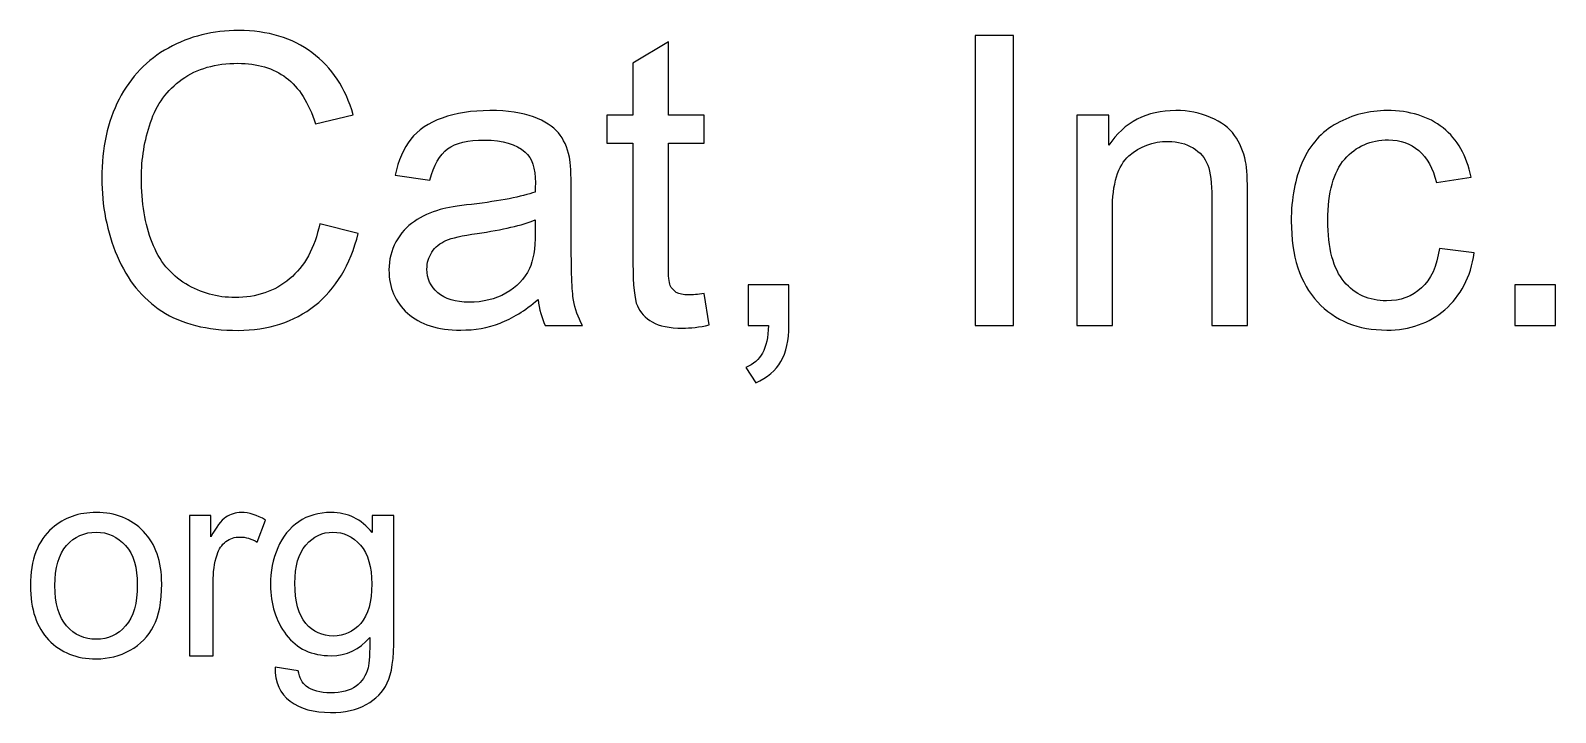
# Model space of a CAD drawing. Header units: inches. Extents: x -11.8 to 6.8, y 1.6 to 9.
# Drawn here: x 4.893 to 6.774, y 6.558 to 7.4 of the extents above; entities that cross this region are included whole.
import ezdxf

# ---------------------------------------------------------------- set-up
doc = ezdxf.new("R2010")
doc.units = ezdxf.units.IN
doc.header["$MEASUREMENT"] = 0
doc.layers.add('Layer 1', color=7, linetype='Continuous')

msp = doc.modelspace()

# ---------------------------------------------------------------- linework, layer by layer
at = {"layer": 'Layer 1', "color": 250}
for points, knots in [([(5.2497, 7.1618), (5.2497, 7.1618), (5.2971, 7.1498), (5.2971, 7.1498), (5.2971, 7.1498), (5.2872, 7.111), (5.2693, 7.0813), (5.2435, 7.0608), (5.2435, 7.0608), (5.2177, 7.0404), (5.1862, 7.0302), (5.1489, 7.0302), (5.1489, 7.0302), (5.1103, 7.0302), (5.079, 7.0381), (5.0548, 7.0537), (5.0548, 7.0537), (5.0306, 7.0695), (5.0122, 7.0922), (4.9996, 7.122), (4.9996, 7.122), (4.987, 7.1518), (4.9807, 7.1838), (4.9807, 7.218), (4.9807, 7.218), (4.9807, 7.2552), (4.9878, 7.2877), (5.002, 7.3155), (5.002, 7.3155), (5.0163, 7.3432), (5.0365, 7.3643), (5.0629, 7.3787), (5.0629, 7.3787), (5.0891, 7.3932), (5.118, 7.4003), (5.1496, 7.4003), (5.1496, 7.4003), (5.1855, 7.4003), (5.2155, 7.3912), (5.24, 7.373), (5.24, 7.373), (5.2644, 7.3547), (5.2814, 7.3292), (5.291, 7.2961), (5.291, 7.2961), (5.291, 7.2961), (5.2444, 7.2851), (5.2444, 7.2851), (5.2444, 7.2851), (5.236, 7.3112), (5.224, 7.3301), (5.2082, 7.342), (5.2082, 7.342), (5.1925, 7.3539), (5.1726, 7.3598), (5.1486, 7.3598), (5.1486, 7.3598), (5.1211, 7.3598), (5.0982, 7.3532), (5.0797, 7.3401), (5.0797, 7.3401), (5.0612, 7.3268), (5.0482, 7.3092), (5.0408, 7.2869), (5.0408, 7.2869), (5.0333, 7.2647), (5.0295, 7.2418), (5.0295, 7.2182), (5.0295, 7.2182), (5.0295, 7.1877), (5.034, 7.1612), (5.0428, 7.1385), (5.0428, 7.1385), (5.0517, 7.1158), (5.0655, 7.0988), (5.0842, 7.0876), (5.0842, 7.0876), (5.103, 7.0763), (5.1232, 7.0707), (5.145, 7.0707), (5.145, 7.0707), (5.1715, 7.0707), (5.194, 7.0784), (5.2124, 7.0937), (5.2124, 7.0937), (5.2308, 7.109), (5.2432, 7.1317), (5.2497, 7.1618)], [0, 0, 0, 0, 0.043478, 0.043478, 0.043478, 0.043478, 0.086957, 0.086957, 0.086957, 0.086957, 0.130435, 0.130435, 0.130435, 0.130435, 0.173913, 0.173913, 0.173913, 0.173913, 0.217391, 0.217391, 0.217391, 0.217391, 0.26087, 0.26087, 0.26087, 0.26087, 0.304348, 0.304348, 0.304348, 0.304348, 0.347826, 0.347826, 0.347826, 0.347826, 0.391304, 0.391304, 0.391304, 0.391304, 0.434783, 0.434783, 0.434783, 0.434783, 0.478261, 0.478261, 0.478261, 0.478261, 0.521739, 0.521739, 0.521739, 0.521739, 0.565217, 0.565217, 0.565217, 0.565217, 0.608696, 0.608696, 0.608696, 0.608696, 0.652174, 0.652174, 0.652174, 0.652174, 0.695652, 0.695652, 0.695652, 0.695652, 0.73913, 0.73913, 0.73913, 0.73913, 0.782609, 0.782609, 0.782609, 0.782609, 0.826087, 0.826087, 0.826087, 0.826087, 0.869565, 0.869565, 0.869565, 0.869565, 0.913043, 0.913043, 0.913043, 0.913043, 1, 1, 1, 1]), ([(5.7239, 7.0757), (5.7239, 7.0757), (5.7302, 7.0368), (5.7302, 7.0368), (5.7302, 7.0368), (5.7179, 7.0342), (5.7068, 7.0329), (5.697, 7.0329), (5.697, 7.0329), (5.681, 7.0329), (5.6687, 7.0354), (5.6599, 7.0405), (5.6599, 7.0405), (5.6511, 7.0455), (5.645, 7.0522), (5.6414, 7.0604), (5.6414, 7.0604), (5.6378, 7.0686), (5.636, 7.0859), (5.636, 7.1122), (5.636, 7.1122), (5.636, 7.1122), (5.636, 7.2614), (5.636, 7.2614), (5.636, 7.2614), (5.636, 7.2614), (5.6037, 7.2614), (5.6037, 7.2614), (5.6037, 7.2614), (5.6037, 7.2614), (5.6037, 7.2956), (5.6037, 7.2956), (5.6037, 7.2956), (5.6037, 7.2956), (5.636, 7.2956), (5.636, 7.2956), (5.636, 7.2956), (5.636, 7.2956), (5.636, 7.3598), (5.636, 7.3598), (5.636, 7.3598), (5.636, 7.3598), (5.6797, 7.3862), (5.6797, 7.3862), (5.6797, 7.3862), (5.6797, 7.3862), (5.6797, 7.2956), (5.6797, 7.2956), (5.6797, 7.2956), (5.6797, 7.2956), (5.7239, 7.2956), (5.7239, 7.2956), (5.7239, 7.2956), (5.7239, 7.2956), (5.7239, 7.2614), (5.7239, 7.2614), (5.7239, 7.2614), (5.7239, 7.2614), (5.6797, 7.2614), (5.6797, 7.2614), (5.6797, 7.2614), (5.6797, 7.2614), (5.6797, 7.1098), (5.6797, 7.1098), (5.6797, 7.1098), (5.6797, 7.0972), (5.6805, 7.0892), (5.682, 7.0857), (5.682, 7.0857), (5.6835, 7.0821), (5.686, 7.0792), (5.6895, 7.0771), (5.6895, 7.0771), (5.693, 7.075), (5.698, 7.0739), (5.7045, 7.0739), (5.7045, 7.0739), (5.7095, 7.0739), (5.7159, 7.0745), (5.7239, 7.0757)], [0, 0, 0, 0, 0.047619, 0.047619, 0.047619, 0.047619, 0.095238, 0.095238, 0.095238, 0.095238, 0.142857, 0.142857, 0.142857, 0.142857, 0.190476, 0.190476, 0.190476, 0.190476, 0.238095, 0.238095, 0.238095, 0.238095, 0.285714, 0.285714, 0.285714, 0.285714, 0.333333, 0.333333, 0.333333, 0.333333, 0.380952, 0.380952, 0.380952, 0.380952, 0.428571, 0.428571, 0.428571, 0.428571, 0.47619, 0.47619, 0.47619, 0.47619, 0.52381, 0.52381, 0.52381, 0.52381, 0.571429, 0.571429, 0.571429, 0.571429, 0.619048, 0.619048, 0.619048, 0.619048, 0.666667, 0.666667, 0.666667, 0.666667, 0.714286, 0.714286, 0.714286, 0.714286, 0.761905, 0.761905, 0.761905, 0.761905, 0.809524, 0.809524, 0.809524, 0.809524, 0.857143, 0.857143, 0.857143, 0.857143, 0.904762, 0.904762, 0.904762, 0.904762, 1, 1, 1, 1]), ([(6.0584, 7.0363), (6.0584, 7.0363), (6.0584, 7.3942), (6.0584, 7.3942), (6.0584, 7.3942), (6.0584, 7.3942), (6.1057, 7.3942), (6.1057, 7.3942), (6.1057, 7.3942), (6.1057, 7.3942), (6.1057, 7.0363), (6.1057, 7.0363), (6.1057, 7.0363), (6.1057, 7.0363), (6.0584, 7.0363), (6.0584, 7.0363)], [0, 0, 0, 0, 0.2, 0.2, 0.2, 0.2, 0.4, 0.4, 0.4, 0.4, 0.6, 0.6, 0.6, 0.6, 1, 1, 1, 1]), ([(5.519, 7.0683), (5.5027, 7.0545), (5.487, 7.0447), (5.472, 7.039), (5.472, 7.039), (5.457, 7.0333), (5.4408, 7.0305), (5.4235, 7.0305), (5.4235, 7.0305), (5.395, 7.0305), (5.3732, 7.0374), (5.3579, 7.0513), (5.3579, 7.0513), (5.3426, 7.0652), (5.335, 7.0831), (5.335, 7.1047), (5.335, 7.1047), (5.335, 7.1174), (5.3378, 7.129), (5.3436, 7.1395), (5.3436, 7.1395), (5.3494, 7.15), (5.357, 7.1584), (5.3663, 7.1647), (5.3663, 7.1647), (5.3757, 7.1711), (5.3862, 7.1759), (5.398, 7.1792), (5.398, 7.1792), (5.4065, 7.1814), (5.4195, 7.1837), (5.437, 7.1857), (5.437, 7.1857), (5.4725, 7.19), (5.4986, 7.195), (5.5154, 7.2009), (5.5154, 7.2009), (5.5155, 7.2069), (5.5156, 7.2107), (5.5156, 7.2123), (5.5156, 7.2123), (5.5156, 7.2302), (5.5115, 7.2429), (5.5031, 7.2502), (5.5031, 7.2502), (5.492, 7.2602), (5.4752, 7.2651), (5.4531, 7.2651), (5.4531, 7.2651), (5.4325, 7.2651), (5.4172, 7.2615), (5.4073, 7.2542), (5.4073, 7.2542), (5.3975, 7.247), (5.3902, 7.2342), (5.3855, 7.2157), (5.3855, 7.2157), (5.3855, 7.2157), (5.3425, 7.2217), (5.3425, 7.2217), (5.3425, 7.2217), (5.3465, 7.24), (5.3529, 7.2549), (5.3618, 7.2662), (5.3618, 7.2662), (5.3707, 7.2775), (5.3837, 7.2862), (5.4006, 7.2923), (5.4006, 7.2923), (5.4175, 7.2984), (5.4371, 7.3015), (5.4595, 7.3015), (5.4595, 7.3015), (5.4816, 7.3015), (5.4995, 7.2988), (5.5134, 7.2937), (5.5134, 7.2937), (5.5272, 7.2884), (5.5374, 7.2819), (5.544, 7.274), (5.544, 7.274), (5.5505, 7.2661), (5.555, 7.2562), (5.5576, 7.2441), (5.5576, 7.2441), (5.559, 7.2366), (5.5598, 7.2231), (5.5598, 7.2036), (5.5598, 7.2036), (5.5598, 7.2036), (5.5598, 7.145), (5.5598, 7.145), (5.5598, 7.145), (5.5598, 7.1041), (5.5607, 7.0782), (5.5626, 7.0675), (5.5626, 7.0675), (5.5645, 7.0567), (5.5682, 7.0462), (5.5737, 7.0363), (5.5737, 7.0363), (5.5737, 7.0363), (5.5278, 7.0363), (5.5278, 7.0363), (5.5278, 7.0363), (5.5233, 7.0454), (5.5203, 7.0561), (5.519, 7.0683)], [0, 0, 0, 0, 0.035714, 0.035714, 0.035714, 0.035714, 0.071429, 0.071429, 0.071429, 0.071429, 0.107143, 0.107143, 0.107143, 0.107143, 0.142857, 0.142857, 0.142857, 0.142857, 0.178571, 0.178571, 0.178571, 0.178571, 0.214286, 0.214286, 0.214286, 0.214286, 0.25, 0.25, 0.25, 0.25, 0.285714, 0.285714, 0.285714, 0.285714, 0.321429, 0.321429, 0.321429, 0.321429, 0.357143, 0.357143, 0.357143, 0.357143, 0.392857, 0.392857, 0.392857, 0.392857, 0.428571, 0.428571, 0.428571, 0.428571, 0.464286, 0.464286, 0.464286, 0.464286, 0.5, 0.5, 0.5, 0.5, 0.535714, 0.535714, 0.535714, 0.535714, 0.571429, 0.571429, 0.571429, 0.571429, 0.607143, 0.607143, 0.607143, 0.607143, 0.642857, 0.642857, 0.642857, 0.642857, 0.678571, 0.678571, 0.678571, 0.678571, 0.714286, 0.714286, 0.714286, 0.714286, 0.75, 0.75, 0.75, 0.75, 0.785714, 0.785714, 0.785714, 0.785714, 0.821429, 0.821429, 0.821429, 0.821429, 0.857143, 0.857143, 0.857143, 0.857143, 0.892857, 0.892857, 0.892857, 0.892857, 0.928571, 0.928571, 0.928571, 0.928571, 1, 1, 1, 1]), ([(6.1836, 7.0363), (6.1836, 7.0363), (6.1836, 7.2956), (6.1836, 7.2956), (6.1836, 7.2956), (6.1836, 7.2956), (6.2231, 7.2956), (6.2231, 7.2956), (6.2231, 7.2956), (6.2231, 7.2956), (6.2231, 7.2587), (6.2231, 7.2587), (6.2231, 7.2587), (6.2422, 7.2872), (6.2697, 7.3015), (6.3056, 7.3015), (6.3056, 7.3015), (6.3213, 7.3015), (6.3356, 7.2987), (6.3487, 7.2931), (6.3487, 7.2931), (6.3619, 7.2874), (6.3716, 7.2801), (6.3781, 7.2709), (6.3781, 7.2709), (6.3847, 7.2618), (6.3892, 7.251), (6.3919, 7.2385), (6.3919, 7.2385), (6.3935, 7.2303), (6.3943, 7.2161), (6.3943, 7.1957), (6.3943, 7.1957), (6.3943, 7.1957), (6.3943, 7.0363), (6.3943, 7.0363), (6.3943, 7.0363), (6.3943, 7.0363), (6.3503, 7.0363), (6.3503, 7.0363), (6.3503, 7.0363), (6.3503, 7.0363), (6.3503, 7.1941), (6.3503, 7.1941), (6.3503, 7.1941), (6.3503, 7.2119), (6.3486, 7.2253), (6.3452, 7.2342), (6.3452, 7.2342), (6.3418, 7.2431), (6.3357, 7.2502), (6.327, 7.2554), (6.327, 7.2554), (6.3183, 7.2607), (6.3081, 7.2634), (6.2964, 7.2634), (6.2964, 7.2634), (6.2776, 7.2634), (6.2615, 7.2574), (6.2479, 7.2456), (6.2479, 7.2456), (6.2343, 7.2337), (6.2275, 7.2112), (6.2275, 7.1779), (6.2275, 7.1779), (6.2275, 7.1779), (6.2275, 7.0363), (6.2275, 7.0363), (6.2275, 7.0363), (6.2275, 7.0363), (6.1836, 7.0363), (6.1836, 7.0363)], [0, 0, 0, 0, 0.052632, 0.052632, 0.052632, 0.052632, 0.105263, 0.105263, 0.105263, 0.105263, 0.157895, 0.157895, 0.157895, 0.157895, 0.210526, 0.210526, 0.210526, 0.210526, 0.263158, 0.263158, 0.263158, 0.263158, 0.315789, 0.315789, 0.315789, 0.315789, 0.368421, 0.368421, 0.368421, 0.368421, 0.421053, 0.421053, 0.421053, 0.421053, 0.473684, 0.473684, 0.473684, 0.473684, 0.526316, 0.526316, 0.526316, 0.526316, 0.578947, 0.578947, 0.578947, 0.578947, 0.631579, 0.631579, 0.631579, 0.631579, 0.684211, 0.684211, 0.684211, 0.684211, 0.736842, 0.736842, 0.736842, 0.736842, 0.789474, 0.789474, 0.789474, 0.789474, 0.842105, 0.842105, 0.842105, 0.842105, 0.894737, 0.894737, 0.894737, 0.894737, 1, 1, 1, 1]), ([(6.6309, 7.1313), (6.6309, 7.1313), (6.674, 7.1257), (6.674, 7.1257), (6.674, 7.1257), (6.6694, 7.0959), (6.6573, 7.0726), (6.6378, 7.0557), (6.6378, 7.0557), (6.6184, 7.0389), (6.5945, 7.0305), (6.5661, 7.0305), (6.5661, 7.0305), (6.5307, 7.0305), (6.5021, 7.0421), (6.4806, 7.0652), (6.4806, 7.0652), (6.459, 7.0884), (6.4482, 7.1217), (6.4482, 7.165), (6.4482, 7.165), (6.4482, 7.193), (6.4529, 7.2175), (6.4621, 7.2385), (6.4621, 7.2385), (6.4715, 7.2595), (6.4855, 7.2752), (6.5045, 7.2857), (6.5045, 7.2857), (6.5235, 7.2962), (6.5441, 7.3015), (6.5664, 7.3015), (6.5664, 7.3015), (6.5945, 7.3015), (6.6176, 7.2943), (6.6355, 7.2801), (6.6355, 7.2801), (6.6534, 7.2658), (6.6649, 7.2457), (6.67, 7.2194), (6.67, 7.2194), (6.67, 7.2194), (6.6272, 7.2128), (6.6272, 7.2128), (6.6272, 7.2128), (6.6231, 7.2302), (6.616, 7.2433), (6.6056, 7.2522), (6.6056, 7.2522), (6.5953, 7.2609), (6.5828, 7.2653), (6.5681, 7.2653), (6.5681, 7.2653), (6.546, 7.2653), (6.528, 7.2574), (6.5141, 7.2415), (6.5141, 7.2415), (6.5003, 7.2257), (6.4934, 7.2006), (6.4934, 7.1662), (6.4934, 7.1662), (6.4934, 7.1314), (6.5, 7.1061), (6.5135, 7.0902), (6.5135, 7.0902), (6.5268, 7.0745), (6.5442, 7.0666), (6.5657, 7.0666), (6.5657, 7.0666), (6.583, 7.0666), (6.5973, 7.0719), (6.6089, 7.0825), (6.6089, 7.0825), (6.6205, 7.0931), (6.6278, 7.1093), (6.6309, 7.1313)], [0, 0, 0, 0, 0.05, 0.05, 0.05, 0.05, 0.1, 0.1, 0.1, 0.1, 0.15, 0.15, 0.15, 0.15, 0.2, 0.2, 0.2, 0.2, 0.25, 0.25, 0.25, 0.25, 0.3, 0.3, 0.3, 0.3, 0.35, 0.35, 0.35, 0.35, 0.4, 0.4, 0.4, 0.4, 0.45, 0.45, 0.45, 0.45, 0.5, 0.5, 0.5, 0.5, 0.55, 0.55, 0.55, 0.55, 0.6, 0.6, 0.6, 0.6, 0.65, 0.65, 0.65, 0.65, 0.7, 0.7, 0.7, 0.7, 0.75, 0.75, 0.75, 0.75, 0.8, 0.8, 0.8, 0.8, 0.85, 0.85, 0.85, 0.85, 0.9, 0.9, 0.9, 0.9, 1, 1, 1, 1]), ([(5.5154, 7.1665), (5.4994, 7.1599), (5.4755, 7.1544), (5.4436, 7.1498), (5.4436, 7.1498), (5.4255, 7.1472), (5.4127, 7.1443), (5.4053, 7.1411), (5.4053, 7.1411), (5.3978, 7.1378), (5.392, 7.1331), (5.388, 7.1267), (5.388, 7.1267), (5.3839, 7.1205), (5.3818, 7.1136), (5.3818, 7.1059), (5.3818, 7.1059), (5.3818, 7.0942), (5.3863, 7.0844), (5.3951, 7.0766), (5.3951, 7.0766), (5.404, 7.0688), (5.417, 7.0649), (5.434, 7.0649), (5.434, 7.0649), (5.451, 7.0649), (5.466, 7.0686), (5.4792, 7.076), (5.4792, 7.076), (5.4924, 7.0834), (5.5021, 7.0936), (5.5083, 7.1064), (5.5083, 7.1064), (5.513, 7.1163), (5.5154, 7.131), (5.5154, 7.1503), (5.5154, 7.1503), (5.5154, 7.1503), (5.5154, 7.1665), (5.5154, 7.1665)], [0, 0, 0, 0, 0.090909, 0.090909, 0.090909, 0.090909, 0.181818, 0.181818, 0.181818, 0.181818, 0.272727, 0.272727, 0.272727, 0.272727, 0.363636, 0.363636, 0.363636, 0.363636, 0.454545, 0.454545, 0.454545, 0.454545, 0.545455, 0.545455, 0.545455, 0.545455, 0.636364, 0.636364, 0.636364, 0.636364, 0.727273, 0.727273, 0.727273, 0.727273, 0.818182, 0.818182, 0.818182, 0.818182, 1, 1, 1, 1]), ([(5.7783, 7.0363), (5.7783, 7.0363), (5.7783, 7.0864), (5.7783, 7.0864), (5.7783, 7.0864), (5.7783, 7.0864), (5.8284, 7.0864), (5.8284, 7.0864), (5.8284, 7.0864), (5.8284, 7.0864), (5.8284, 7.0363), (5.8284, 7.0363), (5.8284, 7.0363), (5.8284, 7.0179), (5.8251, 7.0031), (5.8186, 6.9917), (5.8186, 6.9917), (5.812, 6.9805), (5.8017, 6.9717), (5.7876, 6.9655), (5.7876, 6.9655), (5.7876, 6.9655), (5.7754, 6.9843), (5.7754, 6.9843), (5.7754, 6.9843), (5.7846, 6.9884), (5.7915, 6.9944), (5.7959, 7.0022), (5.7959, 7.0022), (5.8003, 7.0102), (5.8027, 7.0215), (5.8032, 7.0363), (5.8032, 7.0363), (5.8032, 7.0363), (5.7783, 7.0363), (5.7783, 7.0363)], [0, 0, 0, 0, 0.1, 0.1, 0.1, 0.1, 0.2, 0.2, 0.2, 0.2, 0.3, 0.3, 0.3, 0.3, 0.4, 0.4, 0.4, 0.4, 0.5, 0.5, 0.5, 0.5, 0.6, 0.6, 0.6, 0.6, 0.7, 0.7, 0.7, 0.7, 0.8, 0.8, 0.8, 0.8, 1, 1, 1, 1]), ([(6.7241, 7.0363), (6.7241, 7.0363), (6.7241, 7.0864), (6.7241, 7.0864), (6.7241, 7.0864), (6.7241, 7.0864), (6.7742, 7.0864), (6.7742, 7.0864), (6.7742, 7.0864), (6.7742, 7.0864), (6.7742, 7.0363), (6.7742, 7.0363), (6.7742, 7.0363), (6.7742, 7.0363), (6.7241, 7.0363), (6.7241, 7.0363)], [0, 0, 0, 0, 0.2, 0.2, 0.2, 0.2, 0.4, 0.4, 0.4, 0.4, 0.6, 0.6, 0.6, 0.6, 1, 1, 1, 1]), ([(4.8927, 6.7151), (4.8927, 6.7471), (4.9016, 6.7708), (4.9194, 6.7862), (4.9194, 6.7862), (4.9343, 6.799), (4.9524, 6.8054), (4.9738, 6.8054), (4.9738, 6.8054), (4.9975, 6.8054), (5.017, 6.7976), (5.032, 6.782), (5.032, 6.782), (5.0471, 6.7665), (5.0546, 6.745), (5.0546, 6.7175), (5.0546, 6.7175), (5.0546, 6.6952), (5.0513, 6.6777), (5.0446, 6.665), (5.0446, 6.665), (5.038, 6.6522), (5.0283, 6.6424), (5.0155, 6.6353), (5.0155, 6.6353), (5.0028, 6.6282), (4.9889, 6.6247), (4.9738, 6.6247), (4.9738, 6.6247), (4.9496, 6.6247), (4.93, 6.6325), (4.9151, 6.648), (4.9151, 6.648), (4.9001, 6.6635), (4.8927, 6.6859), (4.8927, 6.7151)], [0, 0, 0, 0, 0.1, 0.1, 0.1, 0.1, 0.2, 0.2, 0.2, 0.2, 0.3, 0.3, 0.3, 0.3, 0.4, 0.4, 0.4, 0.4, 0.5, 0.5, 0.5, 0.5, 0.6, 0.6, 0.6, 0.6, 0.7, 0.7, 0.7, 0.7, 0.8, 0.8, 0.8, 0.8, 1, 1, 1, 1]), ([(5.0887, 6.6286), (5.0887, 6.6286), (5.0887, 6.8015), (5.0887, 6.8015), (5.0887, 6.8015), (5.0887, 6.8015), (5.115, 6.8015), (5.115, 6.8015), (5.115, 6.8015), (5.115, 6.8015), (5.115, 6.7753), (5.115, 6.7753), (5.115, 6.7753), (5.1218, 6.7875), (5.128, 6.7956), (5.1337, 6.7995), (5.1337, 6.7995), (5.1394, 6.8034), (5.1456, 6.8054), (5.1525, 6.8054), (5.1525, 6.8054), (5.1624, 6.8054), (5.1724, 6.8022), (5.1826, 6.796), (5.1826, 6.796), (5.1826, 6.796), (5.1725, 6.7687), (5.1725, 6.7687), (5.1725, 6.7687), (5.1654, 6.773), (5.1582, 6.7751), (5.151, 6.7751), (5.151, 6.7751), (5.1446, 6.7751), (5.1389, 6.7732), (5.1338, 6.7694), (5.1338, 6.7694), (5.1286, 6.7655), (5.125, 6.7601), (5.1229, 6.7533), (5.1229, 6.7533), (5.1196, 6.7429), (5.118, 6.7315), (5.118, 6.7191), (5.118, 6.7191), (5.118, 6.7191), (5.118, 6.6286), (5.118, 6.6286), (5.118, 6.6286), (5.118, 6.6286), (5.0887, 6.6286), (5.0887, 6.6286)], [0, 0, 0, 0, 0.071429, 0.071429, 0.071429, 0.071429, 0.142857, 0.142857, 0.142857, 0.142857, 0.214286, 0.214286, 0.214286, 0.214286, 0.285714, 0.285714, 0.285714, 0.285714, 0.357143, 0.357143, 0.357143, 0.357143, 0.428571, 0.428571, 0.428571, 0.428571, 0.5, 0.5, 0.5, 0.5, 0.571429, 0.571429, 0.571429, 0.571429, 0.642857, 0.642857, 0.642857, 0.642857, 0.714286, 0.714286, 0.714286, 0.714286, 0.785714, 0.785714, 0.785714, 0.785714, 0.857143, 0.857143, 0.857143, 0.857143, 1, 1, 1, 1]), ([(5.1946, 6.6143), (5.1946, 6.6143), (5.2231, 6.6101), (5.2231, 6.6101), (5.2231, 6.6101), (5.2243, 6.6013), (5.2276, 6.5949), (5.233, 6.5909), (5.233, 6.5909), (5.2403, 6.5855), (5.2503, 6.5827), (5.2628, 6.5827), (5.2628, 6.5827), (5.2764, 6.5827), (5.2869, 6.5855), (5.2943, 6.5909), (5.2943, 6.5909), (5.3016, 6.5963), (5.3066, 6.6039), (5.3092, 6.6136), (5.3092, 6.6136), (5.3108, 6.6196), (5.3114, 6.6321), (5.3113, 6.6512), (5.3113, 6.6512), (5.2985, 6.6362), (5.2826, 6.6286), (5.2635, 6.6286), (5.2635, 6.6286), (5.2397, 6.6286), (5.2213, 6.6372), (5.2083, 6.6544), (5.2083, 6.6544), (5.1953, 6.6715), (5.1888, 6.6921), (5.1888, 6.716), (5.1888, 6.716), (5.1888, 6.7325), (5.1918, 6.7477), (5.1977, 6.7617), (5.1977, 6.7617), (5.2037, 6.7756), (5.2124, 6.7864), (5.2237, 6.794), (5.2237, 6.794), (5.235, 6.8016), (5.2484, 6.8054), (5.2636, 6.8054), (5.2636, 6.8054), (5.284, 6.8054), (5.3009, 6.7971), (5.3141, 6.7806), (5.3141, 6.7806), (5.3141, 6.7806), (5.3141, 6.8015), (5.3141, 6.8015), (5.3141, 6.8015), (5.3141, 6.8015), (5.3411, 6.8015), (5.3411, 6.8015), (5.3411, 6.8015), (5.3411, 6.8015), (5.3411, 6.6521), (5.3411, 6.6521), (5.3411, 6.6521), (5.3411, 6.6252), (5.3384, 6.6061), (5.3329, 6.5949), (5.3329, 6.5949), (5.3274, 6.5836), (5.3188, 6.5747), (5.3069, 6.5682), (5.3069, 6.5682), (5.295, 6.5617), (5.2804, 6.5585), (5.263, 6.5585), (5.263, 6.5585), (5.2424, 6.5585), (5.2257, 6.5631), (5.213, 6.5724), (5.213, 6.5724), (5.2003, 6.5817), (5.1942, 6.5956), (5.1946, 6.6143)], [0, 0, 0, 0, 0.045455, 0.045455, 0.045455, 0.045455, 0.090909, 0.090909, 0.090909, 0.090909, 0.136364, 0.136364, 0.136364, 0.136364, 0.181818, 0.181818, 0.181818, 0.181818, 0.227273, 0.227273, 0.227273, 0.227273, 0.272727, 0.272727, 0.272727, 0.272727, 0.318182, 0.318182, 0.318182, 0.318182, 0.363636, 0.363636, 0.363636, 0.363636, 0.409091, 0.409091, 0.409091, 0.409091, 0.454545, 0.454545, 0.454545, 0.454545, 0.5, 0.5, 0.5, 0.5, 0.545455, 0.545455, 0.545455, 0.545455, 0.590909, 0.590909, 0.590909, 0.590909, 0.636364, 0.636364, 0.636364, 0.636364, 0.681818, 0.681818, 0.681818, 0.681818, 0.727273, 0.727273, 0.727273, 0.727273, 0.772727, 0.772727, 0.772727, 0.772727, 0.818182, 0.818182, 0.818182, 0.818182, 0.863636, 0.863636, 0.863636, 0.863636, 0.909091, 0.909091, 0.909091, 0.909091, 1, 1, 1, 1]), ([(4.9228, 6.7151), (4.9228, 6.6929), (4.9276, 6.6764), (4.9373, 6.6654), (4.9373, 6.6654), (4.947, 6.6543), (4.9591, 6.6488), (4.9738, 6.6488), (4.9738, 6.6488), (4.9883, 6.6488), (5.0004, 6.6544), (5.0101, 6.6654), (5.0101, 6.6654), (5.0197, 6.6765), (5.0245, 6.6934), (5.0245, 6.716), (5.0245, 6.716), (5.0245, 6.7374), (5.0197, 6.7536), (5.01, 6.7646), (5.01, 6.7646), (5.0003, 6.7756), (4.9882, 6.7811), (4.9738, 6.7811), (4.9738, 6.7811), (4.9591, 6.7811), (4.947, 6.7756), (4.9373, 6.7647), (4.9373, 6.7647), (4.9276, 6.7537), (4.9228, 6.7372), (4.9228, 6.7151)], [0, 0, 0, 0, 0.111111, 0.111111, 0.111111, 0.111111, 0.222222, 0.222222, 0.222222, 0.222222, 0.333333, 0.333333, 0.333333, 0.333333, 0.444444, 0.444444, 0.444444, 0.444444, 0.555556, 0.555556, 0.555556, 0.555556, 0.666667, 0.666667, 0.666667, 0.666667, 0.777778, 0.777778, 0.777778, 0.777778, 1, 1, 1, 1]), ([(5.2189, 6.7181), (5.2189, 6.6955), (5.2234, 6.6789), (5.2324, 6.6685), (5.2324, 6.6685), (5.2414, 6.6581), (5.2527, 6.6529), (5.2663, 6.6529), (5.2663, 6.6529), (5.2797, 6.6529), (5.291, 6.6581), (5.3001, 6.6684), (5.3001, 6.6684), (5.3092, 6.6788), (5.3138, 6.695), (5.3138, 6.7172), (5.3138, 6.7172), (5.3138, 6.7384), (5.3091, 6.7543), (5.2997, 6.765), (5.2997, 6.765), (5.2903, 6.7757), (5.279, 6.7811), (5.2658, 6.7811), (5.2658, 6.7811), (5.2528, 6.7811), (5.2417, 6.7759), (5.2325, 6.7652), (5.2325, 6.7652), (5.2234, 6.7547), (5.2189, 6.739), (5.2189, 6.7181)], [0, 0, 0, 0, 0.111111, 0.111111, 0.111111, 0.111111, 0.222222, 0.222222, 0.222222, 0.222222, 0.333333, 0.333333, 0.333333, 0.333333, 0.444444, 0.444444, 0.444444, 0.444444, 0.555556, 0.555556, 0.555556, 0.555556, 0.666667, 0.666667, 0.666667, 0.666667, 0.777778, 0.777778, 0.777778, 0.777778, 1, 1, 1, 1])]:
    msp.add_open_spline(points, degree=3, knots=knots, dxfattribs=at)

doc.saveas('drawing.dxf')
